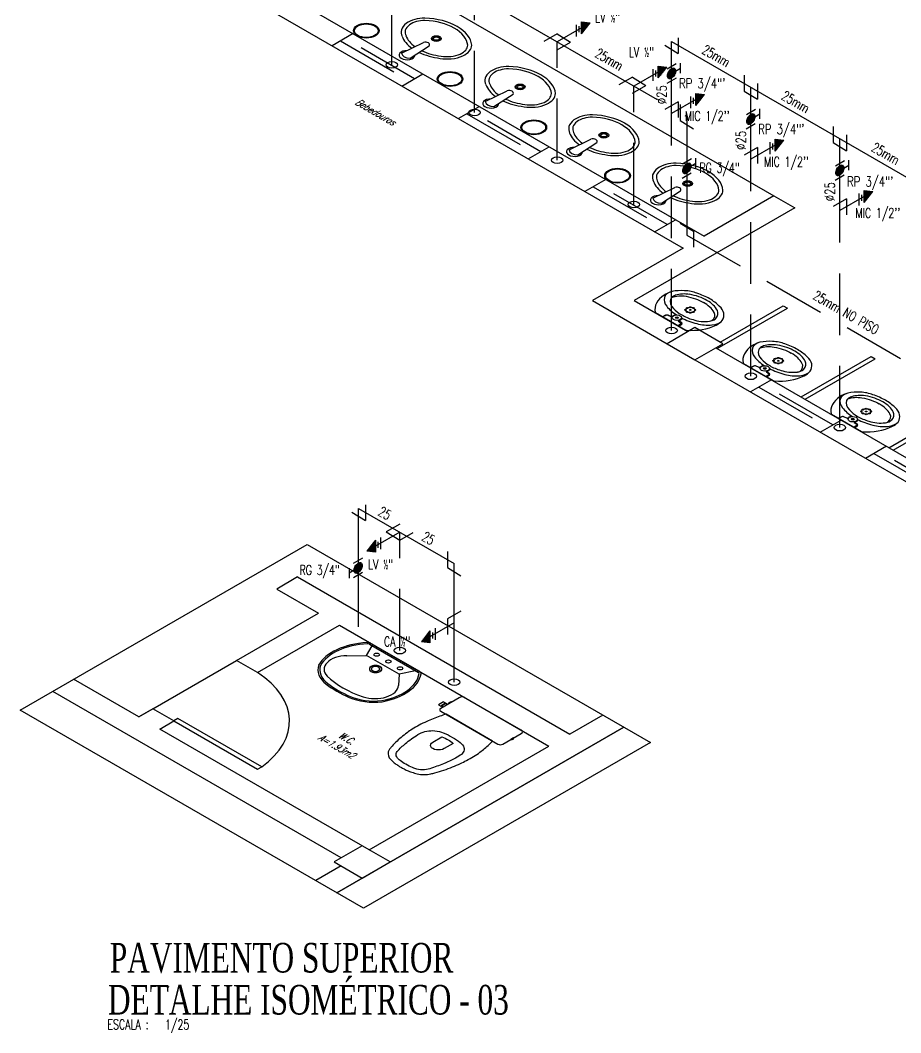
# Model space of a CAD drawing. Header units: millimetres. Extents: x 474.7 to 528.3, y 13.1 to 23.5.
# Drawn here: x 500.54 to 505, y 13.67 to 18.8 of the extents above; entities that cross this region are included whole.
import ezdxf
from ezdxf.enums import TextEntityAlignment as Align

# ---------------------------------------------------------------- set-up
doc = ezdxf.new("R2010")
doc.units = ezdxf.units.MM
doc.header["$LTSCALE"] = 2.5
doc.linetypes.add('DASHDOT', pattern=[1, 0.5, -0.25, 0, -0.25])
doc.linetypes.add('HIDDEN2', pattern=[0.1875, 0.125, -0.0625])
for name, color, linetype in [('AF-PVCH', 140, 'Continuous'), ('EIXO', 253, 'Continuous'), ('I-AGUA FRIA', 5, 'Continuous'), ('I-ARQ', 8, 'Continuous'), ('I-CONEXAO', 1, 'Continuous'), ('I-NORMO_ARQ', 9, 'Continuous'), ('I-NORMO_INST', 4, 'Continuous'), ('I-TUBO_TETO', 5, 'Continuous')]:
    doc.layers.add(name, color=color, linetype=linetype)
doc.styles.add('25', font='ROMANS.SHX', dxfattribs={"width": 0.7, "height": 0.05})
doc.styles.add('ROMANS', font='romans', dxfattribs={"oblique": 15})
doc.styles.add('TITULO', font='times.ttf')

# ---------------------------------------------------------------- blocks, each defined once
blk = doc.blocks.new('Cxaclop')
for p, q in [((-0.222, -0.0208), (-0.222, -0.1533)), ((0.2012, 0), (-0.2012, 0)), ((0.222, -0.1533), (0.222, -0.0208)), ((-0.205, -0.17), (0.205, -0.17))]:
    blk.add_line(p, q)
at = {"color": 0, "linetype": 'ByBlock'}
for p, q in [((-0.252, -0.102), (-0.236, -0.102)), ((-0.252, -0.102), (-0.252, -0.138)), ((-0.236, -0.138), (-0.236, -0.102)), ((-0.252, -0.138), (-0.236, -0.138))]:
    blk.add_line(p, q, dxfattribs=at)
for points in [[(-0.2249, -0.076, 0.197763), (-0.2251, -0.0761, 0.15883), (-0.228, -0.0849, 0.161377), (-0.2251, -0.0939, 0.197763), (-0.2249, -0.094), (-0.222, -0.094), (-0.222, -0.076)], [(0.222, -0.076), (0.222, -0.094), (0.2249, -0.094, 0.197763), (0.2251, -0.0939, 0.161404), (0.228, -0.0849, 0.158802), (0.2251, -0.0761, 0.197763), (0.2249, -0.076)]]:
    blk.add_lwpolyline(points, format="xyb", close=True, dxfattribs=at)
blk.add_lwpolyline([(-0.236, -0.1045), (-0.236, -0.1355), (-0.222, -0.1355), (-0.222, -0.1045)], close=True, dxfattribs=at)
for points in [[(-0.167, -0.17, -0.003882), (-0.1765, -0.205, 0.024258), (-0.1905, -0.285, 0.02486), (-0.1945, -0.335, 0.033324), (-0.194, -0.385, 0.02486), (-0.191, -0.425, 0.012268), (-0.184, -0.475, 0.015806), (-0.1725, -0.525, 0.026699), (-0.157, -0.575, 0.021919), (-0.1495, -0.595, 0.174675), (-0.1, -0.6435, 0.045452), (-0.07, -0.653, 0.022856), (-0.0571, -0.6562, 0.041289), (-0.0304, -0.6602, 0.039166), (-0.0247, -0.6606, 0.012899), (-0.0228, -0.6606, 0.04333), (0, -0.661, 0.04333), (0.0228, -0.6606, 0.052091), (0.0304, -0.6602, 0.041289), (0.0571, -0.6562, 0.022856), (0.07, -0.653, 0.045452), (0.1, -0.6435, 0.174675), (0.1495, -0.595, 0.021919), (0.157, -0.575, 0.026699), (0.1725, -0.525, 0.015806), (0.184, -0.475, 0.012268), (0.191, -0.425, 0.02486), (0.194, -0.385, 0.033324), (0.1945, -0.335, 0.02486), (0.1905, -0.285, 0.024258), (0.1765, -0.205, -0.003882), (0.167, -0.17)], [(0.1036, -0.3127, -0.234638), (0.1405, -0.385, -0.044666), (0.1319, -0.486, -0.031515), (0.1138, -0.5665, -0.151063), (0.0952, -0.5993, -0.148094), (0.0588, -0.6192, -0.031073), (0.0451, -0.6214, -0.035055), (0, -0.6255, -0.035055), (-0.0451, -0.6214, -0.031073), (-0.0588, -0.6192, -0.148094), (-0.0952, -0.5993, -0.151063), (-0.1138, -0.5665, -0.031515), (-0.1319, -0.486, -0.044666), (-0.1405, -0.385, -0.234638), (-0.1036, -0.3127, -0.129345), (-0.0608, -0.2956, -0.041331), (0, -0.291, -0.041331), (0.0608, -0.2956, -0.129345)]]:
    blk.add_lwpolyline(points, format="xyb", close=True)
blk.add_lwpolyline([(0.04, -0.326), (0.04, -0.3912, -1.002091), (-0.04, -0.391), (-0.04, -0.326, -0.054282), (0, -0.3216, -0.054282), (0.04, -0.326, 1.56536)], format="xyb", dxfattribs=at)
for centre, radius, start, end in [((-0.2031, -0.0189), 0.019, 84.255, 185.745), ((0.2031, -0.0189), 0.019, 354.255, 95.745), ((-0.2056, -0.1536), 0.0164, 178.7026, 272.174), ((0.2056, -0.1536), 0.0164, 267.826, 1.2974)]:
    blk.add_arc(centre, radius, start, end)
blk = doc.blocks.new('Lav')
at = {"linetype": 'Continuous'}
for p, q in [((-0.1159, 0.0898), (-0.1844, 0.1621)), ((0.1848, 0.1621), (0.1163, 0.0898)), ((-0.1552, 0.01), (-0.1159, 0.0898)), ((-0.1159, 0.0898), (0.1163, 0.0898)), ((0.1163, 0.0898), (0.1556, 0.01)), ((-0.1754, 0), (0.1754, 0)), ((0.1751, 0.01), (-0.1747, 0.01))]:
    blk.add_line(p, q, dxfattribs=at)
at = {"color": 0, "linetype": 'Continuous'}
blk.add_line((-0.0308, 0.1423), (-0.0308, 0.1423), dxfattribs=at)
blk.add_line((-0.0308, 0.1423), (-0.0308, 0.1423), dxfattribs=at)
blk.add_lwpolyline([(-0.0308, 0.1423, 1.000001), (0.0312, 0.1423), (0.0312, 0.1423), (0.0312, 0.1423, -1.000001)], format="xyb", close=True, dxfattribs=at)
at = {"linetype": 'Continuous'}
for centre in [(-0.0838, 0.0499), (0.0002, 0.0499), (0.0842, 0.0499)]:
    blk.add_circle(centre, 0.0137, dxfattribs=at)
for centre, radius, start, end in [((-0.0529, 0.2058), 0.2095, 97.8851, 146.3536), ((0.0002, -0.1776), 0.5966, 82.1149, 97.8851), ((0.0533, 0.2058), 0.2095, 33.5371, 82.1149), ((-0.0529, 0.2058), 0.1995, 97.8851, 146.3011), ((-0.0977, 0.2442), 0.1194, 104.7036, 223.4431), ((0.0002, -0.1287), 0.505, 75.2964, 104.7036), ((0.0002, -0.1776), 0.5866, 82.1149, 97.8851), ((0.0533, 0.2058), 0.1995, 33.6983, 82.1149), ((0.098, 0.2442), 0.1194, 316.5569, 75.2964), ((0.0268, 0.1915), 0.2857, 152.9119, 219.4392), ((0.0268, 0.1915), 0.2757, 153.029, 219.8949), ((-0.0264, 0.1915), 0.2757, 320.1051, 26.9706), ((-0.0264, 0.1915), 0.2857, 320.5608, 27.0881), ((-0.1738, 0.025), 0.025, 217.0047, 266.1146), ((-0.1747, 0.023), 0.013, 219.8949, 270), ((0.1751, 0.023), 0.013, 270, 320.1051), ((0.1754, 0.0226), 0.0226, 270, 326.1069)]:
    blk.add_arc(centre, radius, start, end, dxfattribs=at)
at = {"color": 0, "linetype": 'Continuous'}
for radius, start, end in [(0.031, 360, 180), (0.031, 360, 180.0001), (0.021, 0, 180), (0.021, 180, 0)]:
    blk.add_arc((0.0002, 0.1423), radius, start, end, dxfattribs=at)
blk = doc.blocks.new('A$C79730085')
at = {"color": 8}
for p, q in [((-0.0103, 0.156, 2.2483), (0.0101, 0.1442, 2.2483)), ((-0.0072, 0.1603, 2.2483), (0.007, 0.1521, 2.2483)), ((-0.004, 0.1645, 2.2483), (0.0038, 0.16, 2.2483)), ((-0.0229, 0.139, 2.2483), (0.0227, 0.1127, 2.2483)), ((-0.0198, 0.1433, 2.2483), (0.0196, 0.1206, 2.2483)), ((-0.0166, 0.1475, 2.2483), (0.0164, 0.1284, 2.2483)), ((-0.0135, 0.1518, 2.2483), (0.0133, 0.1363, 2.2483))]:
    blk.add_line(p, q, dxfattribs=at)
at = {"layer": 'I-CONEXAO'}
for p, q in [((-0.0261, 0.1348, 2.2483), (-0.0001, 0.1698, 2.2483)), ((0.0259, 0.1048, 2.2483), (-0.0001, 0.1698, 2.2483)), ((0.0258, 0.0749), (-0.0262, 0.1049)), ((0.0259, 0.1048, 2.2483), (-0.0261, 0.1348, 2.2483)), ((0.0128, 0.098), (-0.0132, 0.113))]:
    blk.add_line(p, q, dxfattribs=at)
blk = doc.blocks.new('*U39')
blk.add_line((0.1234, 0.6712), (0, 0.6))
at = {"color": 8, "extrusion": (0, 0.816497, 0.57735)}
blk.add_circle((0, 0), 0.0291, dxfattribs=at)
at = {"layer": 'EIXO', "linetype": 'HIDDEN2'}
blk.add_line((0, 0, 2.2483), (0, 0.6, 2.2483), dxfattribs=at)
at = {"rotation": 300.0081952903947}
blk.add_blockref('A$C79730085', (0.0197, 0.6112, -2.2483), dxfattribs=at)
at = {"layer": 'I-NORMO_INST', "style": '25', "width": 0.7}
blk.add_text('LV ½"', height=0.05, dxfattribs=at).set_placement((0.1923, 0.698, 2.2483))
blk = doc.blocks.new('*U45')
blk.add_line((0.1234, 0.6712), (0, 0.6))
at = {"color": 8, "extrusion": (0, 0.816497, 0.57735)}
blk.add_circle((0, 0), 0.0291, dxfattribs=at)
at = {"layer": 'EIXO', "linetype": 'HIDDEN2'}
blk.add_line((0, 0, 2.2483), (0, 0.6, 2.2483), dxfattribs=at)
at = {"rotation": 300.0081952903947}
blk.add_blockref('A$C79730085', (0.0197, 0.6112, -2.2483), dxfattribs=at)
at = {"layer": 'I-NORMO_INST', "style": '25', "width": 0.7}
blk.add_text('LV ½"', height=0.05, dxfattribs=at).set_placement((-0.0255, 0.7471, 2.2483))
blk = doc.blocks.new('*X9')
at = {"color": 0}
for p, q in [((6.7133, 15.0236), (6.7303, 15.0405)), ((6.714, 15.0296), (6.7214, 15.037)), ((6.7149, 15.0199), (6.7367, 15.0417)), ((6.7174, 15.0171), (6.7424, 15.042)), ((6.7204, 15.0147), (6.7475, 15.0418)), ((6.7238, 15.0128), (6.7521, 15.0412)), ((6.7275, 15.0113), (6.7565, 15.0402)), ((6.7317, 15.0102), (6.7604, 15.0388)), ((6.7363, 15.0094), (6.7639, 15.0371)), ((6.7412, 15.009), (6.7671, 15.0349)), ((6.7466, 15.0091), (6.7697, 15.0323)), ((6.7527, 15.0099), (6.7718, 15.029)), ((6.7602, 15.0121), (6.7724, 15.0243))]:
    blk.add_line(p, q, dxfattribs=at)
blk = doc.blocks.new('RG5')
at = {"layer": 'I-CONEXAO'}
for p, q in [((-0.0537, 0.0041), (-0.0078, 0.0306)), ((-0.0242, -0.0389), (-0.0674, -0.014)), ((-0.0201, -0.0116), (-0.0458, -0.0264)), ((0.01, -0.0318), (0.0558, -0.0053))]:
    blk.add_line(p, q, dxfattribs=at)
blk.add_lwpolyline([(-0.0297, 0, 0.161289), (-0.0278, -0.0057, 0.106183), (-0.021, -0.0117, 0.070456), (-0.0119, -0.0151, 0.056723), (0, -0.0165, 0.056723), (0.0119, -0.0151, 0.070456), (0.021, -0.0117, 0.106183), (0.0278, -0.0057, 0.161289), (0.0297, 0, 0.161289), (0.0278, 0.0057, 0.106183), (0.021, 0.0117, 0.070456), (0.0119, 0.0152, 0.056723), (0, 0.0165, 0.056723), (-0.0119, 0.0152, 0.070456), (-0.021, 0.0117, 0.106183), (-0.0278, 0.0057, 0.161289)], format="xyb", close=True, dxfattribs=at)
at = {"color": 8}
blk.add_blockref('*X9', (-6.7428, -15.0255), dxfattribs=at)
blk = doc.blocks.new('*U38')
at = {"layer": 'AF-PVCH', "xscale": -1, "rotation": 59.99999999999946}
blk.add_blockref('RG5', (-0.0027, -0.0005, 5.2136), dxfattribs=at)
at = {"layer": 'I-NORMO_INST', "style": '25', "width": 0.7}
blk.add_text('RG 3/4" ', height=0.05, dxfattribs=at).set_placement((0.0605, -0.0224))
blk = doc.blocks.new('*U42')
blk.add_line((0.1234, 1.1708, 2.2483), (0, 1.0996, 2.2483))
at = {"color": 8, "extrusion": (0, 0.816497, 0.57735)}
blk.add_circle((0, 1.8359, 1.2977), 0.0291, dxfattribs=at)
at = {"layer": 'EIXO', "linetype": 'HIDDEN2'}
blk.add_line((0, -0.0004, 4.4966), (0, 1.0996, 4.4966), dxfattribs=at)
at = {"layer": 'I-CONEXAO'}
blk.add_line((0.034, 1.1586, 4.4966), (-0.034, 1.1206, 4.4966), dxfattribs=at)
at = {"layer": 'I-CONEXAO', "elevation": 4.4966}
blk.add_lwpolyline([(0.034, 1.1586), (0.034, 1.0786)], dxfattribs=at)
at = {"layer": 'I-TUBO_TETO'}
blk.add_line((0, 1.0996, 4.4966), (0, 1.4641, 4.4966), dxfattribs=at)
at = {"rotation": 300.0081952903947}
blk.add_blockref('A$C79730085', (0.0197, 1.1108), dxfattribs=at)
at = {"layer": 'AF-PVCH', "xscale": -1, "rotation": 59.99999999999946}
blk.add_blockref('RG5', (0, 1.3027, 2.2483), dxfattribs=at)
at = {"layer": 'I-NORMO_INST', "color": 4, "style": 'ROMANS', "width": 0.75}
blk.add_text('RP 3/4"\'', height=0.05, dxfattribs=at).set_placement((0.0375, 1.2271, 6.9934))
blk.add_text('%%C25', height=0.05, rotation=90, dxfattribs=at).set_placement((-0.0254, 1.1467, -584.9162))
at = {"layer": 'I-NORMO_INST', "style": '25', "width": 0.7}
blk.add_text("MIC 1/2''", height=0.05, dxfattribs=at).set_placement((0.0674, 1.0617, 4.4966))
blk = doc.blocks.new('*U44')
blk.add_line((0.1234, 1.1708, 2.2483), (0, 1.0996, 2.2483))
at = {"color": 8, "extrusion": (0, 0.816497, 0.57735)}
blk.add_circle((0, 1.8359, 1.2977), 0.0291, dxfattribs=at)
at = {"layer": 'EIXO', "linetype": 'HIDDEN2'}
blk.add_line((0, -0.0004, 4.4966), (0, 1.0996, 4.4966), dxfattribs=at)
at = {"layer": 'I-CONEXAO'}
blk.add_line((0.034, 1.1586, 4.4966), (-0.034, 1.1206, 4.4966), dxfattribs=at)
at = {"layer": 'I-CONEXAO', "elevation": 4.4966}
blk.add_lwpolyline([(0.034, 1.1586), (0.034, 1.0786)], dxfattribs=at)
at = {"layer": 'I-TUBO_TETO'}
blk.add_line((0, 1.0996, 4.4966), (0, 1.4641, 4.4966), dxfattribs=at)
at = {"rotation": 300.0081952903947}
blk.add_blockref('A$C79730085', (0.0197, 1.1108), dxfattribs=at)
at = {"layer": 'AF-PVCH', "xscale": -1, "rotation": 59.99999999999946}
blk.add_blockref('RG5', (0, 1.3027, 2.2483), dxfattribs=at)
at = {"layer": 'I-NORMO_INST', "color": 4, "style": 'ROMANS', "width": 0.75}
blk.add_text('%%C25', height=0.05, rotation=90, dxfattribs=at).set_placement((-0.0254, 1.1467, -584.9162))
blk.add_text('RP 3/4"\'', height=0.05, dxfattribs=at).set_placement((0.0367, 1.2216, 6.9934))
at = {"layer": 'I-NORMO_INST', "style": '25', "width": 0.7}
blk.add_text("MIC 1/2''", height=0.05, dxfattribs=at).set_placement((0.0794, 1.0625, 4.4966))
blk = doc.blocks.new('*U51')
at = {"color": 8, "extrusion": (0, 0.816497, 0.57735)}
blk.add_circle((0, 0), 0.0291, dxfattribs=at)
at = {"layer": 'EIXO', "linetype": 'HIDDEN2'}
blk.add_line((0, 0, 2.2483), (0, 0.6, 2.2483), dxfattribs=at)
at = {"layer": 'I-AGUA FRIA'}
blk.add_line((0, 0.6, 2.2483), (-0.1234, 0.5288, 2.2483), dxfattribs=at)
at = {"rotation": 120.0081952903946}
blk.add_blockref('A$C79730085', (-0.0197, 0.5888), dxfattribs=at)
at = {"layer": 'I-NORMO_INST', "style": '25', "width": 0.7}
blk.add_text('LV ½"', height=0.05, dxfattribs=at).set_placement((-0.1609, 0.4119, 2.2483))
blk = doc.blocks.new('*U50')
at = {"color": 8, "extrusion": (0, 0.816497, 0.57735)}
blk.add_circle((0, 0), 0.0291, dxfattribs=at)
at = {"layer": 'EIXO', "linetype": 'HIDDEN2'}
blk.add_line((0, 0, 2.2483), (0, 0.3, 2.2483), dxfattribs=at)
at = {"layer": 'I-AGUA FRIA'}
blk.add_line((0, 0.3, 2.2483), (-0.1234, 0.2288, 2.2483), dxfattribs=at)
at = {"rotation": 120.0081952903946}
blk.add_blockref('A$C79730085', (-0.0197, 0.2888), dxfattribs=at)
at = {"layer": 'I-NORMO_INST', "style": '25', "width": 0.7}
blk.add_text('CA ½"', height=0.05, dxfattribs=at).set_placement((-0.356, 0.1804, 2.2483))
blk = doc.blocks.new('*U52')
at = {"layer": 'AF-PVCH', "xscale": -1, "rotation": 239.9999999999995}
blk.add_blockref('RG5', (-0.0027, -0.001, 5.2136), dxfattribs=at)
at = {"layer": 'I-NORMO_INST', "style": '25', "width": 0.7}
blk.add_text('RG 3/4" ', height=0.05, dxfattribs=at).set_placement((-0.2995, -0.0365))
blk = doc.blocks.new('TITOLO HS1')
at = {"color": 253, "style": 'ROMANS', "width": 0.7}
blk.add_text('ESCALA :', height=0.002, dxfattribs=at).set_placement((-0.00005, -0.00001))
at = {"style": 'TITULO', "width": 0.7}
blk.add_attdef('LNOME', (0.00006, 0.003), '', height=0.006, dxfattribs=at)
at = {"color": 253, "style": 'ROMANS', "width": 0.7}
blk.add_attdef('LESC', (0.01163, -0.00003), '', height=0.002, dxfattribs=at)
blk = doc.blocks.new('*U60')
at = {"style": 'TITULO', "width": 0.7}
blk.add_attdef('LNOME', (0.00006, 0.003), '', height=0.006, dxfattribs=at)

msp = doc.modelspace()

# ---------------------------------------------------------------- linework, layer by layer
at = {"layer": 'I-AGUA FRIA'}
for p, q in [((501.5766, 19.6602), (503.7651, 18.3967)), ((503.8374, 18.691, 4.4966), (505.7273, 17.5999, 4.4966)), ((503.9043, 18.3163), (503.9144, 18.3105)), ((503.9144, 18.3105), (503.9144, 17.7105)), ((502.2514, 16.3254, 2.2483), (502.7364, 16.0454, 2.2483)), ((502.252, 15.725, 2.2483), (502.252, 16.325, 2.2483)), ((502.7364, 15.7454, 2.2483), (502.7364, 16.0454, 2.2483))]:
    msp.add_line(p, q, dxfattribs=at)
at = {"layer": 'I-AGUA FRIA', "linetype": 'HIDDEN2'}
msp.add_line((503.9144, 17.7105), (505.6405, 16.714), dxfattribs=at)
at = {"layer": 'I-ARQ', "extrusion": (0, 0.816497, 0.57735)}
for p, q in [((501.6894, 19.448, 18.8796), (504.3552, 17.9089, 21.0562)), ((501.1237, 19.2439, 19.1682), (503.8956, 17.6436, 21.4315)), ((501.3359, 19.2439, 19.1682), (504.0017, 17.7048, 21.3449)), ((502.4694, 18.6316, 20.0342), (502.5806, 18.6866, 19.9564)), ((502.5132, 18.6063, 20.0699), (502.6101, 18.6696, 19.9805)), ((502.8937, 18.3866, 20.3806), (503.0049, 18.4416, 20.3028)), ((502.9375, 18.3613, 20.4163), (503.0343, 18.4246, 20.3269)), ((503.3179, 18.1417, 20.727), (503.4291, 18.1967, 20.6492)), ((503.3617, 18.1164, 20.7628), (503.4586, 18.1797, 20.6733)), ((503.7422, 17.8967, 21.0734), (503.8534, 17.9517, 20.9956)), ((503.786, 17.8715, 21.1092), (503.8829, 17.9347, 21.0197)), ((504.3552, 17.9089, 21.0562), (504.0017, 17.7048, 21.3449)), ((504.3552, 17.9089, 21.0562), (504.4613, 17.8477, 21.1428)), ((504.4613, 17.8477, 21.1428), (503.6481, 17.3782, 21.8067)), ((503.8956, 17.6436, 21.4315), (503.436, 17.3782, 21.8067)), ((503.436, 17.3782, 21.8067), (503.8143, 17.1598, 22.1156)), ((503.6481, 17.3782, 21.8067), (503.9203, 17.221, 22.029)), ((504.083, 17.1679, 22.1041), (504.4025, 17.3524, 21.8432)), ((504.4025, 17.3524, 21.8432), (504.4237, 17.3402, 21.8605)), ((504.0688, 17.1353, 22.1503), (504.4237, 17.3402, 21.8605)), ((504.0688, 17.1353, 22.1503), (504.4237, 17.3402, 21.8605)), ((503.9557, 17.2414, 22.0002), (503.8143, 17.1598, 22.1156)), ((504.0971, 17.1598, 22.1156), (503.9557, 17.2414, 22.0002)), ((503.8143, 17.1598, 22.1156), (503.9557, 17.0781, 22.2311)), ((503.9557, 17.0781, 22.2311), (504.0971, 17.1598, 22.1156)), ((504.0618, 17.1394, 22.1445), (508.2655, 14.7123, 25.5768)), ((504.4931, 16.8903, 22.4967), (504.848, 17.0952, 22.2069)), ((504.4931, 16.8903, 22.4967), (504.848, 17.0952, 22.2069)), ((504.848, 17.0952, 22.2069), (504.8692, 17.083, 22.2242)), ((503.9557, 17.0781, 22.2311), (508.1594, 14.6511, 25.6634)), ((504.5143, 16.8781, 22.514), (504.8692, 17.083, 22.2242)), ((504.5143, 16.8781, 22.514), (504.8692, 17.083, 22.2242)), ((504.9386, 16.6331, 22.8604), (505.2934, 16.838, 22.5707)), ((504.9386, 16.6331, 22.8604), (505.2934, 16.838, 22.5707)), ((504.9598, 16.6209, 22.8777), (505.3146, 16.8258, 22.588)), ((504.9598, 16.6209, 22.8777), (505.3146, 16.8258, 22.588)), ((501.9432, 15.9781, 27.9458), (501.8371, 15.9169, 28.0324)), ((501.9432, 15.9781, 27.9458), (503.322, 15.182, 29.0716)), ((501.8371, 15.9169, 28.0324), (502.0492, 15.7944, 28.2056)), ((501.6338, 15.5546, 28.5448), (502.0492, 15.7944, 28.2056)), ((501.7399, 15.4933, 28.6314), (502.1553, 15.7332, 28.2922)), ((502.1553, 15.7332, 28.2922), (503.216, 15.1208, 29.1582)), ((501.2096, 15.3096, 28.8912), (501.6338, 15.5546, 28.5448)), ((501.7399, 15.4933, 28.6314), (501.6338, 15.5546, 28.5448)), ((501.1388, 15.2688, 28.949), (500.8085, 15.4595, 28.6792)), ((502.1642, 14.5543, 29.9593), (500.7024, 15.3983, 28.7658)), ((501.1388, 15.2688, 28.949), (501.2096, 15.3096, 28.8912)), ((501.2096, 15.3096, 28.8912), (501.1388, 15.2688, 28.949)), ((501.3156, 15.2484, 28.9778), (501.2096, 15.3096, 28.8912)), ((501.3156, 15.2484, 28.9778), (501.2096, 15.3096, 28.8912)), ((501.2449, 15.2075, 29.0356), (501.3156, 15.2484, 28.9778)), ((503.4886, 15.2782, 28.9356), (503.322, 15.182, 29.0716)), ((502.3056, 14.5952, 29.9016), (501.2449, 15.2075, 29.0356)), ((502.1412, 14.3778, 30.209), (503.5947, 15.217, 29.0222)), ((503.5947, 15.217, 29.0222), (502.1412, 14.3778, 30.209)), ((502.3056, 14.5952, 29.9016), (503.216, 15.1208, 29.1582)), ((502.1642, 14.5135, 30.017), (502.0352, 14.4391, 30.1224))]:
    msp.add_line(p, q, dxfattribs=at)
at = {"layer": 'I-ARQ', "linetype": 'HIDDEN2', "extrusion": (0, 0.816497, 0.57735)}
for p, q in [((502.2242, 18.731, 19.8935), (502.1181, 18.6698, 19.9801)), ((502.1605, 18.6943, 19.9455), (502.5141, 18.4902, 20.2342)), ((502.5353, 18.5024, 20.2169), (502.1817, 18.7065, 19.9282)), ((502.4717, 18.4657, 20.2688), (502.5777, 18.5269, 20.1822)), ((502.8641, 18.3616, 20.416), (502.758, 18.3003, 20.5026)), ((502.8005, 18.3248, 20.468), (503.154, 18.1207, 20.7567)), ((503.1752, 18.1329, 20.7394), (502.8217, 18.3371, 20.4507)), ((503.1116, 18.0962, 20.7913), (503.2176, 18.1574, 20.7047)), ((503.504, 17.9921, 20.9385), (503.398, 17.9309, 21.0252)), ((503.8152, 17.7635, 21.2619), (503.4616, 17.9676, 20.9732)), ((503.4404, 17.9554, 20.9905), (503.7939, 17.7512, 21.2792)), ((503.7515, 17.7267, 21.3138), (503.8576, 17.788, 21.2272)), ((504.3428, 16.9771, 22.374), (504.2368, 16.9159, 22.4606)), ((504.2792, 16.9403, 22.4259), (504.6327, 16.7362, 22.7146)), ((504.654, 16.7485, 22.6973), (504.3004, 16.9526, 22.4086)), ((504.5903, 16.7117, 22.7493), (504.6964, 16.773, 22.6627)), ((504.9262, 16.6403, 22.8503), (504.8201, 16.579, 22.9369)), ((504.8626, 16.6035, 22.9023), (505.2161, 16.3994, 23.1909)), ((505.2373, 16.4117, 23.1736), (504.8838, 16.6158, 22.8849))]:
    msp.add_line(p, q, dxfattribs=at)
at = {"layer": 'I-ARQ', "extrusion": (0, 0.816497, 0.57735), "elevation": 26.7794}
for points in [[(-504.0304, 7.7555, 0.054423), (-503.966, 7.7067, 0.129975), (-503.9034, 7.6844, 0.115349), (-503.8394, 7.6918, 0.10182), (-503.7998, 7.723, 0.216856), (-503.7546, 7.8736, 0.186978), (-503.7556, 7.8767), (-503.8324, 7.9535), (-503.9091, 8.0302, 0.186978), (-503.9123, 8.0313, 0.216856), (-504.0629, 7.986, 0.10182), (-504.094, 7.9464, 0.115349), (-504.1014, 7.8824, 0.129975), (-504.0791, 7.8198, 0.054423)], [(-504.4758, 8.201, 0.054423), (-504.4115, 8.1522, 0.129975), (-504.3489, 8.1299, 0.115349), (-504.2849, 8.1373, 0.10182), (-504.2453, 8.1684, 0.216856), (-504.2001, 8.319, 0.186978), (-504.2011, 8.3222), (-504.2778, 8.3989), (-504.3546, 8.4757, 0.186978), (-504.3577, 8.4767, 0.216856), (-504.5084, 8.4315, 0.10182), (-504.5395, 8.3919, 0.115349), (-504.5469, 8.3279, 0.129975), (-504.5246, 8.2653, 0.054423)], [(-504.9213, 8.6464, 0.054423), (-504.857, 8.5976, 0.129975), (-504.7944, 8.5754, 0.115349), (-504.7304, 8.5828, 0.10182), (-504.6908, 8.6139, 0.216856), (-504.6455, 8.7645, 0.186978), (-504.6466, 8.7677), (-504.7233, 8.8444), (-504.8, 8.9211, 0.186978), (-504.8032, 8.9222, 0.216856), (-504.9538, 8.877, 0.10182), (-504.985, 8.8374, 0.115349), (-504.9924, 8.7734, 0.129975), (-504.9701, 8.7108, 0.054423)]]:
    msp.add_lwpolyline(points, format="xyb", close=True, dxfattribs=at)
for points in [[(-503.8384, 7.7438, -0.234308), (-503.9109, 7.7336, -0.122381), (-503.9982, 7.7877)], [(-504.042, 7.9475, 0.234308), (-504.0523, 7.875, 0.122381), (-503.9982, 7.7877)], [(-503.7928, 7.9103), (-503.8087, 7.8973, -0.358326), (-503.8179, 7.8973), (-503.8359, 7.9118, 0.447938), (-503.8401, 7.911, -0.216474), (-503.8564, 7.8962)], [(-503.8421, 7.9124, -0.511016), (-503.8352, 7.9139), (-503.8172, 7.8994, 0.298443), (-503.8122, 7.8987), (-503.7938, 7.9149)], [(-503.8735, 7.9438, 0.511016), (-503.872, 7.9506), (-503.8865, 7.9687, -0.298443), (-503.8872, 7.9736), (-503.8709, 7.992)], [(-503.8755, 7.9931), (-503.8886, 7.9772, 0.358326), (-503.8886, 7.968), (-503.8741, 7.9499, -0.447938), (-503.8748, 7.9457, 0.216474), (-503.8896, 7.9294)], [(-504.2839, 8.1893, -0.234308), (-504.3563, 8.179, -0.122381), (-504.4437, 8.2331)], [(-504.4875, 8.3929, 0.234308), (-504.4978, 8.3205, 0.122381), (-504.4437, 8.2331)], [(-504.2382, 8.3558), (-504.2542, 8.3427, -0.358326), (-504.2634, 8.3427), (-504.2814, 8.3572, 0.447938), (-504.2856, 8.3565, -0.216474), (-504.3019, 8.3417)], [(-504.2875, 8.3579, -0.511016), (-504.2807, 8.3593), (-504.2626, 8.3449, 0.298443), (-504.2577, 8.3441), (-504.2393, 8.3604)], [(-504.3189, 8.3893, 0.511016), (-504.3174, 8.3961), (-504.3319, 8.4141, -0.298443), (-504.3326, 8.4191), (-504.3164, 8.4375)], [(-504.321, 8.4385), (-504.3341, 8.4226, 0.358326), (-504.3341, 8.4134), (-504.3196, 8.3954, -0.447938), (-504.3203, 8.3912, 0.216474), (-504.3351, 8.3749)], [(-504.7293, 8.6348, -0.234308), (-504.8018, 8.6245, -0.122381), (-504.8891, 8.6786)], [(-504.933, 8.8384, 0.234308), (-504.9432, 8.7659, 0.122381), (-504.8891, 8.6786)], [(-504.6837, 8.8013), (-504.6996, 8.7882, -0.358326), (-504.7088, 8.7882), (-504.7269, 8.8027, 0.447938), (-504.7311, 8.802, -0.216474), (-504.7474, 8.7871)], [(-504.733, 8.8033, -0.511016), (-504.7262, 8.8048), (-504.7081, 8.7903, 0.298443), (-504.7032, 8.7896), (-504.6848, 8.8059)], [(-504.7644, 8.8347, 0.511016), (-504.7629, 8.8416), (-504.7774, 8.8596, -0.298443), (-504.7781, 8.8646), (-504.7619, 8.883)], [(-504.7665, 8.884), (-504.7795, 8.8681, 0.358326), (-504.7795, 8.8589), (-504.765, 8.8409, -0.447938), (-504.7657, 8.8366, 0.216474), (-504.7806, 8.8204)]]:
    msp.add_lwpolyline(points, format="xyb", dxfattribs=at)
at = {"layer": 'I-ARQ', "extrusion": (0, 0.816497, 0.57735), "elevation": 29.1806}
for points in [[(-501.9915, 13.3078), (-503.7302, 15.0465), (-502.2767, 16.5), (-500.5381, 14.7613)], [(-501.7611, 15.2597), (-501.3368, 14.8354), (-501.3156, 14.8566), (-501.7399, 15.2809)], [(-502.4116, 16.0941), (-502.2702, 15.9527), (-502.1288, 16.0941), (-502.2702, 16.2355)], [(-502.4116, 16.0941), (-502.2702, 15.9527), (-502.1288, 16.0941), (-502.2702, 16.2355)]]:
    msp.add_lwpolyline(points, close=True, dxfattribs=at)
at = {"layer": 'I-ARQ', "linetype": 'Continuous', "ltscale": 2.5, "extrusion": (0, 0.816497, 0.57735)}
for centre, radius in [((-502.2908, 5.4027, 26.7794), 0.065), ((-502.2908, 5.4027, 26.7794), 0.0599), ((-502.7151, 5.8269, 26.7794), 0.065), ((-502.7151, 5.8269, 26.7794), 0.0599), ((-503.1393, 6.2512, 26.7794), 0.065), ((-503.1393, 6.2512, 26.7794), 0.0599), ((-503.5636, 6.6755, 26.7794), 0.065), ((-503.5636, 6.6755, 26.7794), 0.0599)]:
    msp.add_circle(centre, radius, dxfattribs=at)
at = {"layer": 'I-ARQ', "extrusion": (0, 0.816497, 0.57735)}
for centre, radius in [((-502.6458, 5.4719, 26.7794), 0.0248), ((-502.6458, 5.4719, 26.7794), 0.0188), ((-502.6458, 5.4719, 26.7794), 0.0146), ((-503.0701, 5.8962, 26.7794), 0.0248), ((-503.0701, 5.8962, 26.7794), 0.0188), ((-503.0701, 5.8962, 26.7794), 0.0146), ((-503.4943, 6.3204, 26.7794), 0.0248), ((-503.4943, 6.3204, 26.7794), 0.0188), ((-503.4943, 6.3204, 26.7794), 0.0146), ((-503.9186, 6.7447, 26.7794), 0.0248), ((-503.9186, 6.7447, 26.7794), 0.0188), ((-503.9186, 6.7447, 26.7794), 0.0146), ((-503.9151, 7.8368, 26.7794), 0.004), ((-503.9321, 7.8298, 26.7794), 0.004), ((-503.949, 7.8368, 26.7794), 0.004), ((-503.8642, 7.9217, 26.7794), 0.024), ((-503.8642, 7.9217, 26.7794), 0.0075), ((-503.9081, 7.8538, 26.7794), 0.004), ((-503.9151, 7.8707, 26.7794), 0.004), ((-503.9321, 7.8538, 26.7794), 0.004), ((-503.9321, 7.8778, 26.7794), 0.004), ((-503.949, 7.8707, 26.7794), 0.004), ((-503.9561, 7.8538, 26.7794), 0.004), ((-504.3606, 8.2823, 26.7794), 0.004), ((-504.3775, 8.2752, 26.7794), 0.004), ((-504.3945, 8.2823, 26.7794), 0.004), ((-504.3097, 8.3671, 26.7794), 0.024), ((-504.3097, 8.3671, 26.7794), 0.0075), ((-504.3535, 8.2992, 26.7794), 0.004), ((-504.3606, 8.3162, 26.7794), 0.004), ((-504.3775, 8.2992, 26.7794), 0.004), ((-504.3775, 8.3232, 26.7794), 0.004), ((-504.3945, 8.3162, 26.7794), 0.004), ((-504.4015, 8.2992, 26.7794), 0.004), ((-504.8061, 8.7278, 26.7794), 0.004), ((-504.823, 8.7207, 26.7794), 0.004), ((-504.84, 8.7278, 26.7794), 0.004), ((-504.7551, 8.8126, 26.7794), 0.024), ((-504.7551, 8.8126, 26.7794), 0.0075), ((-504.799, 8.7447, 26.7794), 0.004), ((-504.8061, 8.7617, 26.7794), 0.004), ((-504.823, 8.7447, 26.7794), 0.004), ((-504.823, 8.7687, 26.7794), 0.004), ((-504.84, 8.7617, 26.7794), 0.004), ((-504.847, 8.7447, 26.7794), 0.004)]:
    msp.add_circle(centre, radius, dxfattribs=at)
at = {"layer": 'I-ARQ', "linetype": 'DASHDOT', "extrusion": (0, 0.816497, 0.57735)}
for centre in [(-503.9321, 7.8538, 26.7794), (-504.3775, 8.2992, 26.7794), (-504.823, 8.7447, 26.7794)]:
    msp.add_circle(centre, 0.024, dxfattribs=at)
at = {"layer": 'I-ARQ', "extrusion": (0, 0.816497, 0.57735)}
for centre, radius, start, end in [((-502.5959, 5.4177, 26.7794), 0.1292, 321.8233, 350.4768), ((-502.5895, 5.4162, 26.7794), 0.1234, 270.6181, 320.5476), ((-502.5895, 5.4162, 26.7794), 0.103, 270.9979, 320.422), ((-502.5738, 5.5412, 26.7794), 0.2284, 224.5162, 266.4959), ((-502.5738, 5.5412, 26.7794), 0.2488, 224.5162, 266.6756), ((-502.6227, 5.4139, 26.7794), 0.1552, 353.5159, 14.275), ((-502.6227, 5.4139, 26.7794), 0.1349, 353.7467, 14.4245), ((-502.5959, 5.4177, 26.7794), 0.1089, 321.9427, 350.1953), ((-502.5765, 5.544, 26.7794), 0.2284, 183.5041, 225.4838), ((-502.5765, 5.544, 26.7794), 0.2488, 183.3244, 225.4838), ((-502.716, 5.3992, 26.7794), 0.2495, 12.2625, 38.9188), ((-502.716, 5.3992, 26.7794), 0.2292, 12.172, 38.7707), ((-502.5894, 5.5263, 26.7794), 0.0225, 157.02, 292.98), ((-502.4972, 5.6172, 26.7794), 0.0405, 267.6025, 179.0244), ((-502.5175, 5.5966, 26.7794), 0.0483, 5.0629, 84.9371), ((-502.7186, 5.4017, 26.7794), 0.2495, 50.145, 77.7375), ((-502.7186, 5.4017, 26.7794), 0.2292, 50.2881, 77.828), ((-502.7, 5.5219, 26.7794), 0.1089, 99.8047, 128.0573), ((-502.7015, 5.5282, 26.7794), 0.103, 129.578, 179.0021), ((-502.7015, 5.5282, 26.7794), 0.1234, 129.4524, 179.3819), ((-502.7039, 5.4951, 26.7794), 0.1552, 75.725, 96.4841), ((-502.7039, 5.4951, 26.7794), 0.1349, 75.5755, 96.2533), ((-502.7, 5.5219, 26.7794), 0.1292, 99.5232, 128.1767), ((-503.0201, 5.842, 26.7794), 0.1292, 321.8233, 350.4768), ((-503.0201, 5.842, 26.7794), 0.1089, 321.9427, 350.1953), ((-503.0138, 5.8405, 26.7794), 0.1234, 270.6181, 320.5476), ((-503.0138, 5.8405, 26.7794), 0.103, 270.9979, 320.422), ((-502.998, 5.9655, 26.7794), 0.2284, 224.5162, 266.4959), ((-502.998, 5.9655, 26.7794), 0.2488, 224.5162, 266.6756), ((-503.0008, 5.9682, 26.7794), 0.2488, 183.3244, 225.4838), ((-503.0469, 5.8381, 26.7794), 0.1552, 353.5159, 14.275), ((-503.1403, 5.8234, 26.7794), 0.2495, 12.2625, 38.9188), ((-503.0469, 5.8381, 26.7794), 0.1349, 353.7467, 14.4245), ((-503.1403, 5.8234, 26.7794), 0.2292, 12.172, 38.7707), ((-503.0008, 5.9682, 26.7794), 0.2284, 183.5041, 225.4838), ((-503.0136, 5.9506, 26.7794), 0.0225, 157.02, 292.98), ((-503.1258, 5.9525, 26.7794), 0.103, 129.578, 179.0021), ((-503.1258, 5.9525, 26.7794), 0.1234, 129.4524, 179.3819), ((-502.9215, 6.0415, 26.7794), 0.0405, 267.6025, 179.0244), ((-502.9417, 6.0209, 26.7794), 0.0483, 5.0629, 84.9371), ((-503.1428, 5.826, 26.7794), 0.2495, 50.145, 77.7375), ((-503.1428, 5.826, 26.7794), 0.2292, 50.2881, 77.828), ((-503.1281, 5.9193, 26.7794), 0.1349, 75.5755, 96.2533), ((-503.1243, 5.9461, 26.7794), 0.1089, 99.8047, 128.0573), ((-503.1243, 5.9461, 26.7794), 0.1292, 99.5232, 128.1767), ((-503.1281, 5.9193, 26.7794), 0.1552, 75.725, 96.4841), ((-503.4381, 6.2648, 26.7794), 0.1234, 270.6181, 320.5476), ((-503.4223, 6.3898, 26.7794), 0.2488, 224.5162, 266.6756), ((-503.4444, 6.2663, 26.7794), 0.1292, 321.8233, 350.4768), ((-503.4444, 6.2663, 26.7794), 0.1089, 321.9427, 350.1953), ((-503.4381, 6.2648, 26.7794), 0.103, 270.9979, 320.422), ((-503.4223, 6.3898, 26.7794), 0.2284, 224.5162, 266.4959), ((-503.425, 6.3925, 26.7794), 0.2284, 183.5041, 225.4838), ((-503.425, 6.3925, 26.7794), 0.2488, 183.3244, 225.4838), ((-503.4712, 6.2624, 26.7794), 0.1552, 353.5159, 14.275), ((-503.5646, 6.2477, 26.7794), 0.2495, 12.2625, 38.9188), ((-503.4712, 6.2624, 26.7794), 0.1349, 353.7467, 14.4245), ((-503.5646, 6.2477, 26.7794), 0.2292, 12.172, 38.7707), ((-503.4379, 6.3748, 26.7794), 0.0225, 157.02, 292.98), ((-503.55, 6.3767, 26.7794), 0.103, 129.578, 179.0021), ((-503.55, 6.3767, 26.7794), 0.1234, 129.4524, 179.3819), ((-503.3457, 6.4658, 26.7794), 0.0405, 267.6025, 179.0244), ((-503.366, 6.4451, 26.7794), 0.0483, 5.0629, 84.9371), ((-503.5671, 6.2502, 26.7794), 0.2495, 50.145, 77.7375), ((-503.5671, 6.2502, 26.7794), 0.2292, 50.2881, 77.828), ((-503.5524, 6.3436, 26.7794), 0.1552, 75.725, 96.4841), ((-503.5524, 6.3436, 26.7794), 0.1349, 75.5755, 96.2533), ((-503.5485, 6.3704, 26.7794), 0.1089, 99.8047, 128.0573), ((-503.5485, 6.3704, 26.7794), 0.1292, 99.5232, 128.1767), ((-503.8623, 6.689, 26.7794), 0.1234, 270.6181, 320.5476), ((-503.8623, 6.689, 26.7794), 0.103, 270.9979, 320.422), ((-503.8466, 6.814, 26.7794), 0.2284, 224.5162, 266.4959), ((-503.8466, 6.814, 26.7794), 0.2488, 224.5162, 266.6756), ((-503.8954, 6.6867, 26.7794), 0.1552, 353.5159, 14.275), ((-503.8687, 6.6905, 26.7794), 0.1292, 321.8233, 350.4768), ((-503.8954, 6.6867, 26.7794), 0.1349, 353.7467, 14.4245), ((-503.8687, 6.6905, 26.7794), 0.1089, 321.9427, 350.1953), ((-503.8493, 6.8167, 26.7794), 0.2284, 183.5041, 225.4838), ((-503.8493, 6.8167, 26.7794), 0.2488, 183.3244, 225.4838), ((-503.9888, 6.672, 26.7794), 0.2495, 12.2625, 38.9188), ((-503.9888, 6.672, 26.7794), 0.2292, 12.172, 38.7707), ((-503.77, 6.89, 26.7794), 0.0405, 267.6025, 179.0244), ((-503.9914, 6.6745, 26.7794), 0.2292, 50.2881, 77.828), ((-503.8622, 6.7991, 26.7794), 0.0225, 157.02, 292.98), ((-503.9743, 6.801, 26.7794), 0.103, 129.578, 179.0021), ((-503.9743, 6.801, 26.7794), 0.1234, 129.4524, 179.3819), ((-503.7903, 6.8694, 26.7794), 0.0483, 5.0629, 84.9371), ((-503.9914, 6.6745, 26.7794), 0.2495, 50.145, 77.7375), ((-503.9766, 6.7679, 26.7794), 0.1552, 75.725, 96.4841), ((-503.9766, 6.7679, 26.7794), 0.1349, 75.5755, 96.2533), ((-503.9728, 6.7947, 26.7794), 0.1089, 99.8047, 128.0573), ((-503.9728, 6.7947, 26.7794), 0.1292, 99.5232, 128.1767), ((-503.9307, 7.7633, 26.7794), 0.1313, 351.4573, 25.8365), ((-503.8703, 7.755, 26.7794), 0.0703, 296.03, 350.8564), ((-503.8853, 7.7713, 26.7794), 0.0543, 329.6561, 343.898), ((-503.8853, 7.7713, 26.7794), 0.0543, 300.3521, 329.6561), ((-503.9034, 7.8154, 26.7794), 0.1018, 256.107, 296.5734), ((-503.8733, 7.9077, 26.7794), 0.1988, 224.0078, 254.0647), ((-504.0655, 7.7107, 26.7794), 0.2758, 23.4661, 42.6857), ((-503.945, 7.7801, 26.7794), 0.1145, 347.9286, 31.3109), ((-503.8781, 7.9126, 26.7794), 0.1988, 195.9353, 225.9922), ((-504.0232, 7.7553, 26.7794), 0.1952, 25.6112, 46.5276), ((-504.0751, 7.7203, 26.7794), 0.2758, 47.3143, 66.5339), ((-504.0306, 7.7626, 26.7794), 0.1952, 43.4724, 64.3888), ((-503.9704, 7.8825, 26.7794), 0.1018, 153.4266, 193.893), ((-504.0057, 7.8408, 26.7794), 0.1145, 58.6891, 102.0714), ((-504.0225, 7.8551, 26.7794), 0.1313, 64.1635, 98.5427), ((-504.0146, 7.9006, 26.7794), 0.0543, 106.102, 120.3439), ((-504.0146, 7.9006, 26.7794), 0.0543, 120.3439, 149.6479), ((-504.0309, 7.9156, 26.7794), 0.0703, 99.1436, 153.97), ((-504.3762, 8.2088, 26.7794), 0.1313, 351.4573, 25.8365), ((-504.3158, 8.2005, 26.7794), 0.0703, 296.03, 350.8564), ((-504.3308, 8.2167, 26.7794), 0.0543, 329.6561, 343.898), ((-504.3308, 8.2167, 26.7794), 0.0543, 300.3521, 329.6561), ((-504.3489, 8.2609, 26.7794), 0.1018, 256.107, 296.5734), ((-504.3187, 8.3532, 26.7794), 0.1988, 224.0078, 254.0647), ((-504.511, 8.1562, 26.7794), 0.2758, 23.4661, 42.6857), ((-504.3905, 8.2256, 26.7794), 0.1145, 347.9286, 31.3109), ((-504.3236, 8.3581, 26.7794), 0.1988, 195.9353, 225.9922), ((-504.4687, 8.2007, 26.7794), 0.1952, 25.6112, 46.5276), ((-504.5206, 8.1658, 26.7794), 0.2758, 47.3143, 66.5339), ((-504.4761, 8.2081, 26.7794), 0.1952, 43.4724, 64.3888), ((-504.4159, 8.3279, 26.7794), 0.1018, 153.4266, 193.893), ((-504.4512, 8.2863, 26.7794), 0.1145, 58.6891, 102.0714), ((-504.468, 8.3006, 26.7794), 0.1313, 64.1635, 98.5427), ((-504.4601, 8.346, 26.7794), 0.0543, 106.102, 120.3439), ((-504.4601, 8.346, 26.7794), 0.0543, 120.3439, 149.6479), ((-504.4763, 8.361, 26.7794), 0.0703, 99.1436, 153.97), ((-504.8217, 8.6543, 26.7794), 0.1313, 351.4573, 25.8365), ((-504.7612, 8.6459, 26.7794), 0.0703, 296.03, 350.8564), ((-504.7762, 8.6622, 26.7794), 0.0543, 329.6561, 343.898), ((-504.7762, 8.6622, 26.7794), 0.0543, 300.3521, 329.6561), ((-504.7943, 8.7064, 26.7794), 0.1018, 256.107, 296.5734), ((-504.7642, 8.7987, 26.7794), 0.1988, 224.0078, 254.0647), ((-504.9565, 8.6017, 26.7794), 0.2758, 23.4661, 42.6857), ((-504.836, 8.6711, 26.7794), 0.1145, 347.9286, 31.3109), ((-504.7691, 8.8035, 26.7794), 0.1988, 195.9353, 225.9922), ((-504.9142, 8.6462, 26.7794), 0.1952, 25.6112, 46.5276), ((-504.9215, 8.6536, 26.7794), 0.1952, 43.4724, 64.3888), ((-504.8614, 8.7734, 26.7794), 0.1018, 153.4266, 193.893), ((-504.9661, 8.6112, 26.7794), 0.2758, 47.3143, 66.5339), ((-504.8967, 8.7318, 26.7794), 0.1145, 58.6891, 102.0714), ((-504.9135, 8.7461, 26.7794), 0.1313, 64.1635, 98.5427), ((-504.9055, 8.7915, 26.7794), 0.0543, 106.102, 120.3439), ((-504.9055, 8.7915, 26.7794), 0.0543, 120.3439, 149.6479), ((-504.9218, 8.8065, 26.7794), 0.0703, 99.1436, 153.97), ((-501.2606, 14.8586, 29.1806), 0.6414, 141.2896, 221.648)]:
    msp.add_arc(centre, radius, start, end, dxfattribs=at)
at = {"layer": 'I-CONEXAO'}
for p, q in [((503.2574, 18.7298), (503.1894, 18.6919)), ((503.2574, 18.6498), (503.3255, 18.6878)), ((503.6385, 18.5099), (503.5705, 18.4719)), ((503.6385, 18.4299), (503.7066, 18.4678)), ((502.4604, 16.2448, 2.2483), (502.3923, 16.2068, 2.2483)), ((502.4604, 16.1648, 2.2483), (502.5284, 16.2027, 2.2483)), ((502.7704, 15.8044, 2.2483), (502.7023, 15.7664, 2.2483))]:
    msp.add_line(p, q, dxfattribs=at)
for points in [[(503.2574, 18.7298), (503.3255, 18.6878)], [(503.6385, 18.5099), (503.7066, 18.4678)], [(503.8804, 18.3715), (503.8804, 18.2915)], [(503.8804, 18.2915), (503.9485, 18.2495)], [(503.8804, 17.7715), (503.9485, 17.7295)], [(503.9485, 17.7295), (503.9485, 17.6495)]]:
    msp.add_lwpolyline(points, dxfattribs=at)
for points, elevation in [([(503.8714, 18.71), (503.8714, 18.63)], 4.4966), ([(503.8034, 18.672), (503.8714, 18.63)], 4.4966), ([(504.2047, 18.5204), (504.2047, 18.4404)], 4.4966), ([(504.2727, 18.4783), (504.2727, 18.3983)], 4.4966), ([(504.2047, 18.4404), (504.2727, 18.3983)], 4.4966), ([(504.6553, 18.2602), (504.6553, 18.1802)], 4.4966), ([(504.7234, 18.2181), (504.7234, 18.1381)], 4.4966), ([(504.6553, 18.1802), (504.7234, 18.1381)], 4.4966), ([(502.2861, 16.344), (502.2861, 16.264)], 2.2483), ([(502.218, 16.3061), (502.2861, 16.264)], 2.2483), ([(502.3923, 16.2068), (502.4604, 16.1648)], 2.2483), ([(502.7023, 16.1064), (502.7023, 16.0264)], 2.2483), ([(502.7023, 16.0264), (502.7704, 15.9844)], 2.2483), ([(502.7023, 15.7664), (502.7023, 15.6864)], 2.2483)]:
    msp.add_lwpolyline(points, dxfattribs=dict(at, elevation=elevation))

# ---------------------------------------------------------------- block references
at = {"layer": 'I-AGUA FRIA'}
for name, p in [('*U39', (502.4206, 18.5729, -2.2483)), ('*U39', (502.8394, 18.3312, -2.2483)), ('*U39', (503.2574, 18.0898, -2.2483)), ('*U42', (503.8374, 17.2269)), ('*U45', (503.6465, 17.8652, -2.2483)), ('*U42', (504.2387, 16.9953)), ('*U44', (504.6894, 16.7351)), ('*U38', (503.9175, 18.0488, -5.2136)), ('*U51', (502.4604, 15.6048)), ('*U52', (502.252, 16.025, 2.2483)), ('*U50', (502.7364, 15.4454))]:
    msp.add_blockref(name, p, dxfattribs=at)
at = {"layer": 'I-ARQ', "extrusion": (0, 0.816497, 0.57735)}
for name, p, rotation in [('Lav', (-502.4382, 14.2998, 29.1806), 315.0000000000001), ('Cxaclop', (-502.9331, 14.7948, 29.1806), 135)]:
    msp.add_blockref(name, p, dxfattribs=dict(at, rotation=rotation))
at = {"layer": 'I-NORMO_INST'}
ref = msp.add_blockref('*U60', (500.9902, 13.8987), dxfattribs=dict(at, xscale=25, yscale=25, zscale=25))
ref.add_attrib('LNOME', 'PAVIMENTO SUPERIOR', (500.9916, 13.9736), dxfattribs={"layer": '0', "height": 0.15, "style": 'TITULO', "width": 0.7})
ref.add_attrib('LESC', '.', (501.2809, 13.898), dxfattribs={"layer": '0', "color": 253, "height": 0.05, "style": 'ROMANS', "width": 0.7})
at = {"layer": 'I-NORMO_INST', "xscale": 25.00000000000002, "yscale": 25.00000000000002, "zscale": 25.00000000000002}
msp.add_blockref('TITOLO HS1', (500.9808, 13.6858), dxfattribs=at).add_auto_attribs({'LNOME': 'DETALHE ISOMÉTRICO - 03', 'LESC': '1/25'})

# ---------------------------------------------------------------- texts
at = {"layer": 'I-NORMO_ARQ', "extrusion": (0, 0.816497, 0.57735), "style": '25', "width": 0.7}
for s, p in [('A=1.93m2', (-502.1476, 15.3743, 29.3852)), ('W.C.', (-502.1984, 15.0753, 29.2231))]:
    msp.add_text(s, height=0.05, rotation=135, dxfattribs=at).set_placement(p, align=Align.MIDDLE_CENTER)
at = {"layer": 'I-NORMO_ARQ', "extrusion": (0, 0.816497, 0.57735), "insert": (502.3444, 18.3301, 20.4606), "char_height": 0.05, "attachment_point": 5, "text_direction": (0.707107, -0.408248, 0.57735), "style": '25'}
msp.add_mtext('Bebedouros', dxfattribs=at)
at = {"layer": 'I-NORMO_INST', "style": '25', "width": 0.7}
for s, p in [('25mm', (503.4444, 18.6163, -2.2483)), ('25mm', (503.9861, 18.6344, -21.6975)), ('25mm', (504.3886, 18.4012, -21.6975)), ('25mm', (504.8446, 18.1391, -21.6975)), ('25mm NO PISO', (504.5486, 17.3892)), ('25', (502.3462, 16.2942, -2.2483)), ('25', (502.567, 16.1674, -2.2483))]:
    msp.add_text(s, height=0.05, rotation=330, dxfattribs=at).set_placement(p)

doc.saveas('drawing.dxf')
